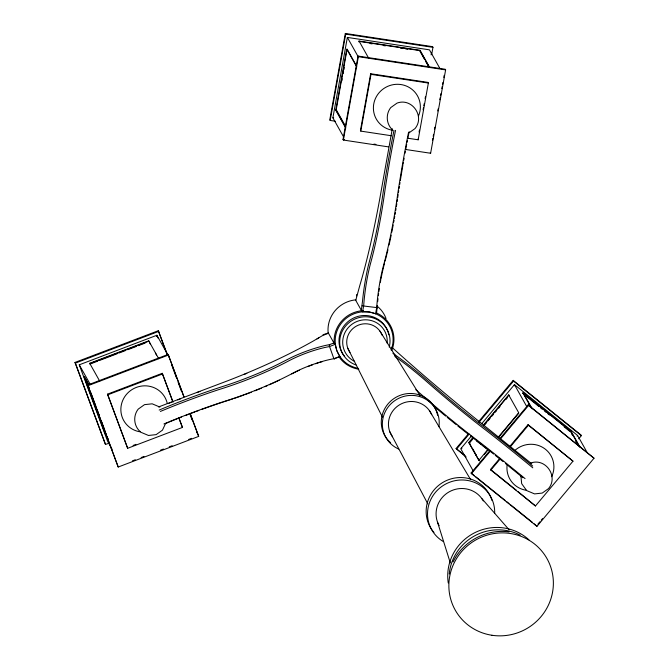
<?xml version="1.0" encoding="UTF-8"?>
<svg xmlns="http://www.w3.org/2000/svg" width="669" height="669" viewBox="0 0 669 669"><rect width="100%" height="100%" fill="white"/><g stroke="black" fill="none" stroke-linecap="round" stroke-linejoin="round"><path stroke-width="1" d="M377.341 305.415L376.597 312.883L375.585 313.744L369.238 311.913L362.581 311.771L361.319 310.291L362.489 301.359A42.139 6.197 -81.4 0 1 368.326 265.652L371.855 252.012A99.982 14.701 -81.4 0 0 381.823 201.478L383.437 190.431A192.781 28.341 -81.4 0 1 393.213 134.277L394.008 130.396M397.11 201.737L397.403 199.73M397.704 197.723L398.139 194.704M431.672 54.532L432.96 47.34L432.584 46.654L345.321 33.45L329.8 119.768L330.177 120.453L335.311 121.231M330.177 120.453L345.706 34.127L345.321 33.45M343.715 137.12L332.886 117.828L347.353 37.414L429.448 49.841L439.784 68.263M345.781 128.072L335.771 110.226L346.768 49.096L356.778 66.942M341.892 80.807L342.26 78.766M343.18 73.674L343.548 71.633M343.908 69.601L344.276 67.561M358.91 41.863L359.052 41.06L420.032 50.292L429.548 67.243M388.538 146.887L343.373 140.047L343.021 139.42L358.015 56.062L445.27 69.267L445.621 69.894L430.627 153.26L405.991 149.53M343.373 140.047L358.367 56.689L358.015 56.062M407.914 138.249L418.167 139.796L428.369 83.04L428.018 82.412L370.651 73.732L360.44 130.488L360.792 131.116L391.524 135.765M360.792 131.116L371.002 74.359L370.651 73.732M361.319 310.291L355.757 300.381L359.805 285.479A182.194 26.785 -81.4 0 0 379.624 199.605L392.285 128.766M362.581 311.771L363.693 305.608A38.81 5.703 -81.4 0 1 370.676 262.892A103.31 15.186 -81.4 0 0 384.918 190.657A189.478 27.855 -81.4 0 1 395.546 130.363M420.032 50.292L419.889 51.095L424.397 59.123M375.585 313.744L376.689 307.581A38.81 5.703 -81.4 0 1 383.68 264.857A103.31 15.186 -81.4 0 0 397.921 192.622A189.478 27.855 -81.4 0 1 408.55 132.337M431.104 54.875L431.472 52.826M419.087 132.077L419.455 130.054M423.101 109.783L423.46 107.751M423.828 105.727L424.196 103.695M425.108 98.627L425.467 96.604M432.467 140.431L432.835 138.399M433.203 136.367L433.562 134.335M434.482 129.251L434.85 127.219M437.769 110.954L438.136 108.913M439.784 99.765L440.152 97.733M440.511 95.7L440.879 93.668M441.799 88.584L442.159 86.552M442.527 84.52L442.895 82.488M443.806 77.403L444.174 75.371M408.408 135.581L409.202 131.701M383.571 266.948L384.566 263.068M385.076 261.119L386.858 254.287M165.31 424.071L162.458 430.142L156.145 434.633L148.476 435.469L140.749 432.207M356.661 294.569L356.569 295.89M328.178 332.71L334.291 343.615L335.328 344.318L336.758 350.69L339.827 356.435L339.384 357.321L339.158 356.928L334.843 358.567M453.064 561.868C462.998 541.179 486.371 528.669 509.101 531.905M362.121 305.817L376.689 307.581L377.115 308.083M466.159 457.011L456.091 448.531L468.701 433.47M478.661 421.587L513.173 380.377L580.976 434.975L581.353 435.653L578.702 438.831M456.475 449.208L469.086 434.156M479.037 422.264L513.549 381.062L513.173 380.377M471.277 436.18L460.757 448.748L473.058 470.675M481.939 423.452L514.453 384.625L577.606 435.486L587.457 453.03M473.025 438.011L469.061 442.744L479.071 460.59L468.802 442.544L472.791 437.777M483.428 425.083L508.691 394.919L509.326 395.421M483.62 425.367L508.766 395.337M470.441 444.835L469.437 443.054L472.757 439.081M484.724 424.798L486.723 422.415M488.052 420.826L490.043 418.443M492.041 416.059L493.371 414.479M495.361 412.096L496.691 410.507M498.689 408.123L500.019 406.535M505.998 399.393L507.328 397.804M522.64 393.405L523.166 392.77L571.184 431.43L580.199 447.494M478.82 460.389L488.127 449.275M498.096 437.367L518.709 412.756L508.691 394.919M484.364 454.268L488.337 449.526M498.923 436.882L518.776 413.183M500.236 438.22L528.184 404.862L594.013 458.215L536.939 526.361L471.453 473.635L471.101 473.008L489.633 450.889M471.453 473.635L490.043 451.45M500.655 438.764L528.535 405.481L528.184 404.862M509.954 446.24L528.05 424.631L572.982 461.158L535.451 505.973L490.87 470.073L490.519 469.446L499.902 458.24M490.87 470.073L500.253 458.867M510.305 446.867L528.401 425.258L528.05 424.631M570.649 432.065L571.184 431.43M577.079 436.121L577.606 435.486M537.909 524.153L539.9 521.778M541.229 520.189L542.559 518.609M333.973 342.946L329.658 344.585L329.248 345.672L333.873 358.701L334.625 359.128M409.478 132.529L414.997 128.599C425.191 116.456 411.953 97.482 397.052 103.101L390.738 107.592C385.411 114.34 386.289 124.484 392.787 130.137M323.068 334.676L328.412 333.028M324.08 334.684L313.284 341.023A182.194 42.348 -20.4 0 1 227.995 380.661L158.578 406.936M291.734 373.912L296.618 371.446A42.139 9.792 -20.4 0 1 299.302 370.2M159.189 410.055L163.93 408.057A192.781 44.806 -20.4 0 1 217.952 388.028L228.422 384.642A99.982 23.239 -20.4 0 0 277.685 364.463L291.433 357.463A42.139 9.792 -20.4 0 1 325.594 345.413L329.658 344.585M165.318 423.636L168.17 422.432M108.462 443.363L105.551 444.467L105.167 443.79L74.987 362.431L158.319 330.712L167.325 354.637M74.987 362.431L75.371 363.108L158.704 331.389M112.083 449.25L107.65 441.356L79.26 364.814L156.881 335.261L169.19 357.196M156.387 336.315L157.156 336.022M89.989 364.07L89.713 363.309L148.719 340.847L158.737 358.693M89.822 363.618L148.836 341.157M90.959 363.702L97.733 361.126M99.664 360.39L117.075 353.759M119.015 353.023L125.78 350.447M127.72 349.711L136.426 346.391M138.358 345.656L145.131 343.08M190.422 414.119L198.685 436.389L118.212 467.029L87.672 385.043L168.153 354.403L183.95 396.684M87.672 385.043L88.024 385.67L168.504 355.03M178.849 417.707L182.453 427.432L127.662 448.289L107.466 394.166L162.258 373.31L173.07 402.144M107.466 394.166L107.818 394.794L162.609 373.938M323.921 334.977L328.278 333.321M169.006 403.206L171.908 402.102M177.711 399.895L180.613 398.791M197.054 392.527L199.947 391.424M335.328 344.318L329.382 346.584A38.81 9.023 -20.4 0 0 288.523 360.992A103.31 24.017 -20.4 0 1 218.102 389.843A189.478 44.045 -20.4 0 0 160.376 411.443M88.559 384.725L84.051 376.697L105.15 433.554L105.919 433.261M339.827 356.435L333.873 358.701A38.81 9.023 -20.4 0 0 293.014 373.118A103.31 24.017 -20.4 0 1 222.601 401.96A189.478 44.045 -20.4 0 0 163.947 423.954M133.081 445.47L135.958 444.367M132.403 460.866L135.314 459.754M141.126 457.546L144.036 456.434M160.518 450.162L163.428 449.05M169.249 446.842L172.15 445.73M188.641 439.458L191.543 438.346M223.145 402.002L232.661 398.933M530.592 463.09C545.494 457.471 558.732 476.445 548.538 488.587L542.225 493.078L534.556 493.906L526.837 490.645M345.706 34.127L432.96 47.34M359.295 41.428L419.973 50.61L429.49 67.561M370.091 43.552L372.123 43.861M383.304 45.551L385.336 45.86M400.58 48.168L402.613 48.477M405.665 48.937L407.697 49.247M358.367 56.689L445.621 69.894M371.002 74.359L428.369 83.04M335.771 110.226L336.582 110.352L345.589 126.408M332.886 117.828L333.697 117.945M343.021 139.42L344.468 139.645M373.929 144.103L375.978 144.412M355.858 299.971L355.757 300.381M159.908 407.078L152.181 403.817L144.512 404.645L138.199 409.135C132.872 415.884 133.75 426.028 140.247 431.681M392.879 353.24L396.993 356.226A42.139 3.596 39.9 0 1 423.987 377.533L436.656 388.53A99.982 8.538 39.9 0 0 477.934 422.415L485.945 428.586A192.781 16.466 39.9 0 1 529.447 463.383L532.666 466.042M470.524 435.979L476.136 440.302A192.781 16.466 39.9 0 1 481.003 444.091M476.403 440.838L486.94 449.075M394.292 354.369L395.078 355.64M513.549 381.062L581.353 435.653M513.917 385.26L514.553 385.77M524.262 394.71L538.913 406.509M540.544 407.822L542.166 409.127M544.608 411.101L546.239 412.405M547.869 413.718L549.492 415.031M564.143 426.822L569.837 431.413M528.535 405.481L594.013 458.215M528.401 425.258L572.982 461.158M531.813 463.86L474.798 418.016A182.194 15.563 39.9 0 1 399.393 354.06L391.783 347.211M468.802 442.544L469.437 443.054M490.519 469.446L516.46 490.335M518.074 491.64L535.451 505.973M461.284 448.113L461.919 448.623M456.091 448.531L464.972 455.681M471.101 473.008L474.338 475.609M475.952 476.913L505.062 500.353M506.676 501.65L509.101 503.606M510.715 504.903L532.541 522.481M534.163 523.785L536.939 526.361M522.865 477.758L519.646 475.09A192.781 16.466 39.9 0 0 508.557 466.05M481.872 498.631L509.034 529.689M526.327 490.126L521.686 483.687L520.892 476.077M379.933 331.105L420.207 395.805M429.356 410.523L470.6 479.581M425.894 61.799L428.904 67.151M430.276 152.632L430.627 153.26M417.816 139.169L418.167 139.796M359.052 41.06L368.569 58.011M578.978 445.964L570.966 431.689L522.957 393.021L531.47 408.19M571.652 433.855L572.656 435.636M575.658 440.988L576.661 442.769M347.353 37.414L358.183 56.714M356.1 65.211L347.094 49.146L336.097 110.276L345.104 126.332M523.166 392.77L532.181 408.826M514.453 384.625L526.754 406.56M472.439 448.406L473.945 451.082M474.94 452.863L476.445 455.539M478.444 459.11L479.447 460.891M149.505 342.495L150.5 344.284M155.509 353.207L156.513 354.988M196.594 431.982L197.581 433.738M198.685 436.389L190.389 414.362M182.453 427.432L178.857 418.05M89.713 363.309L99.723 381.154M79.26 364.814L90.089 384.106M88.877 384.608L84.369 376.58L105.71 434.122M105.15 433.554L108.152 438.906M389.784 431.681L427.834 503.916M347.805 348.281L382.459 417.163M168.153 354.403L183.925 396.918M171.69 364.99L176.7 378.487M178.13 382.342L181.341 391.014M190.28 415.106L192.07 419.923M158.319 330.712L167.3 354.921M156.881 335.261L157.884 337.97M162.258 373.31L172.719 401.517M148.719 340.847L149.003 341.608M107.818 394.794L127.662 448.289M86.259 380.26L89.479 388.932M90.909 392.787L95.91 406.275M96.988 409.169L99.489 415.917M101.629 421.696L104.849 430.368M88.024 385.67L118.212 467.029M75.371 363.108L105.551 444.467M437.576 522.313L450.312 562.93M448.263 582.992A48.327 46.972 -29.3 0 1 473.619 533.302A48.327 46.972 -29.3 0 1 528.962 539.841M443.43 541.631A33.818 32.865 -29.3 0 1 445.211 484.306A33.818 32.865 -29.3 0 1 494.684 513.282M433.972 532.474A33.818 32.865 -29.3 0 1 443.84 481.864A33.818 32.865 -29.3 0 1 491.932 500.412M376.714 313.092A30.113 29.269 -29.3 0 1 391.892 350.146M358.793 369.213A30.113 29.269 -29.3 0 1 339.501 357.53M334.224 343.314A30.113 29.269 -29.3 0 1 363.418 310.642M358.141 368.326A29.152 28.341 -29.3 0 1 336.181 333.522A29.152 28.341 -29.3 0 1 373.193 312.967A29.152 28.341 -29.3 0 1 391.114 350.021M355.908 364.931A25.33 24.619 -29.3 0 1 341.014 334.191A25.33 24.619 -29.3 0 1 372.006 317.616A25.33 24.619 -29.3 0 1 389.233 347.119M344.635 356.401A25.33 24.619 -29.3 0 1 353.408 318.118A25.33 24.619 -29.3 0 1 388.814 334.818M354.654 361.444A22.42 21.793 -29.3 0 1 344.05 334.717A22.42 21.793 -29.3 0 1 369.823 320.217A22.42 21.793 -29.3 0 1 387.15 343.172M390.604 442.694A28.625 27.822 -29.3 0 1 395.688 397.461A28.625 27.822 -29.3 0 1 437.601 415.324M398.732 449.058A28.625 27.822 -29.3 0 1 383.981 414.705A28.625 27.822 -29.3 0 1 417.598 396.048A28.625 27.822 -29.3 0 1 438.931 426.738M449.242 574.061A48.327 46.972 -29.3 0 1 520.189 535.141M328.111 332.426A30.113 29.269 -29.3 0 1 355.356 299.896M377.182 306.185A30.113 29.269 -29.3 0 1 386.046 318.486M392.486 436.748A22.629 21.993 -29.3 0 1 400.137 404.461A22.629 21.993 -29.3 0 1 431.706 414.705M349.996 352.396A18.372 17.854 -29.3 0 1 356.56 325.995A18.372 17.854 -29.3 0 1 382.124 335.219M439.123 525.658A25.33 24.619 -29.3 0 1 449.234 491.807A25.33 24.619 -29.3 0 1 483.353 500.956M377.676 301.669A42.139 6.197 -81.4 0 1 378.002 298.675M378.37 295.639A42.139 6.197 -81.4 0 1 378.637 293.591M378.913 291.533A42.139 6.197 -81.4 0 1 379.373 288.439M380.377 282.293A42.139 6.197 -81.4 0 1 380.736 280.269M380.92 279.274A42.139 6.197 -81.4 0 1 382.083 273.42M382.292 272.475A42.139 6.197 -81.4 0 1 383.329 267.918M396.817 203.752A99.982 14.701 -81.4 0 1 396.357 206.679M396.048 208.628A99.982 14.701 -81.4 0 1 395.722 210.576M395.404 212.525A99.982 14.701 -81.4 0 1 395.07 214.456M394.743 216.388A99.982 14.701 -81.4 0 1 394.401 218.311M394.058 220.235A99.982 14.701 -81.4 0 1 393.715 222.141M393.18 224.993A99.982 14.701 -81.4 0 1 391.783 232.193M391.164 235.22A99.982 14.701 -81.4 0 1 389.049 245.021M387.961 249.729A99.982 14.701 -81.4 0 1 387.075 253.384M398.431 192.697A192.781 28.341 -81.4 0 1 398.749 190.657M399.059 188.616A192.781 28.341 -81.4 0 1 399.376 186.576M399.694 184.535A192.781 28.341 -81.4 0 1 400.02 182.503M400.346 180.463A192.781 28.341 -81.4 0 1 402.88 165.268M403.056 164.265A192.781 28.341 -81.4 0 1 403.407 162.249M403.767 160.242A192.781 28.341 -81.4 0 1 404.118 158.244M405.021 153.251A192.781 28.341 -81.4 0 1 405.389 151.269M405.757 149.287A192.781 28.341 -81.4 0 1 406.685 144.353M407.061 142.397A192.781 28.341 -81.4 0 1 407.446 140.44M407.822 138.491A192.781 28.341 -81.4 0 1 408.207 136.551M392.762 130.296A23.641 22.98 -29.3 0 1 374.113 102.282A23.641 22.98 -29.3 0 1 404.285 85.297A23.641 22.98 -29.3 0 1 418.577 115.77M318.77 337.878A178.849 41.57 -20.4 0 1 317.022 338.915M246.836 373.327A178.849 41.57 -20.4 0 1 244.034 374.489M279.241 380.209A99.982 23.239 -20.4 0 1 269.298 384.775M267.533 385.553A99.982 23.239 -20.4 0 1 264.874 386.699M261.295 388.212A99.982 23.239 -20.4 0 1 254.931 390.805M251.26 392.243A99.982 23.239 -20.4 0 1 244.779 394.685M243.851 395.028A99.982 23.239 -20.4 0 1 233.606 398.624M307.773 366.612A42.139 9.792 -20.4 0 1 312.657 364.781M315.592 363.752A42.139 9.792 -20.4 0 1 318.536 362.782M319.506 362.473A42.139 9.792 -20.4 0 1 322.408 361.594M169.115 422.03A192.781 44.806 -20.4 0 1 181.5 417.063M185.338 415.566A192.781 44.806 -20.4 0 1 194.997 411.903M195.958 411.544A192.781 44.806 -20.4 0 1 198.869 410.473M201.779 409.411A192.781 44.806 -20.4 0 1 222.175 402.328M140.222 431.848A23.641 22.98 -29.3 0 1 120.88 408.5A23.641 22.98 -29.3 0 1 142.296 385.971A23.641 22.98 -29.3 0 1 167.267 403.399M415.792 389.667A38.81 3.312 39.9 0 1 418.618 392.126A103.31 8.822 39.9 0 0 477.624 440.562A189.478 16.181 39.9 0 1 525.073 478.619M468.124 434.122A99.982 8.538 39.9 0 1 457.805 425.969M456.308 424.756A99.982 8.538 39.9 0 1 447.226 417.381M445.705 416.126A99.982 8.538 39.9 0 1 435.076 407.262M482.633 445.37A192.781 16.466 39.9 0 1 493.689 454.1M495.236 455.338A192.781 16.466 39.9 0 1 503.055 461.593M505.413 463.5A192.781 16.466 39.9 0 1 507.771 465.407M394.835 356.485A38.81 3.312 39.9 0 1 427.123 381.974A103.31 8.822 39.9 0 0 486.129 430.41A189.478 16.181 39.9 0 1 532.792 467.823M515.322 450.053A23.641 22.98 -29.3 0 1 544.733 448.723A23.641 22.98 -29.3 0 1 551.691 476.713M526.311 490.285A23.641 22.98 -29.3 0 1 507.144 464.88M491.966 635.266A52.608 51.128 -29.3 0 0 550.253 565.665A52.608 51.128 -29.3 0 0 461.142 552.176A52.608 51.128 -29.3 0 0 491.966 635.266"/></g></svg>
